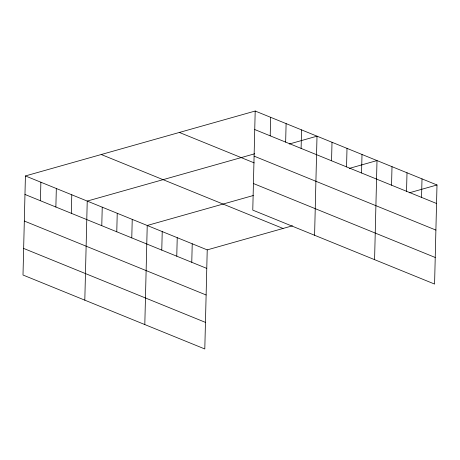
<?xml version="1.0" encoding="UTF-8"?>
<svg xmlns="http://www.w3.org/2000/svg" width="460" height="460" viewBox="0 0 460 460"><rect width="100%" height="100%" fill="white"/><g stroke="black" fill="none" stroke-linecap="round" stroke-linejoin="round"><path stroke-width="0.69" d="M25.421 175.939L23 275.022L204.803 348.967L207.224 249.883L25.421 175.939L255.196 111.032L437 184.977L434.579 284.061L252.776 210.117L255.196 111.032M40.422 200.738L40.877 182.223M55.873 207.023L56.327 188.508M71.329 213.308L71.783 194.793M84.812 300.161L87.233 201.077L254.725 153.772M101.781 225.693L102.235 207.178M116.777 231.794L117.231 213.279M131.778 237.895L132.233 219.38M144.808 324.565L147.229 225.48L253.362 195.5M161.776 250.096L162.225 231.581M176.772 256.197L177.227 237.682M191.774 262.298L192.222 243.783M270.198 135.832L270.652 117.323M285.654 142.123L286.103 123.608M301.104 148.407L301.559 129.892M314.588 235.255L317.009 136.177L289.254 144.014M331.556 160.793L332.011 142.278M346.558 166.894L347.007 148.379M361.554 172.989L362.008 154.48M374.584 259.658L377.004 160.574L349.249 168.417M391.552 185.19L392.006 166.675M406.548 191.291L407.002 172.776M421.55 197.392L422.004 178.877M207.224 249.883L292.479 225.802M409.245 192.82L437 184.977M254.748 129.547L436.546 203.492M254.098 156.136L435.896 230.08M179.371 132.451L254.225 162.898M253.425 183.528L435.229 257.473M101.246 154.52L283.049 228.465M24.966 194.453L206.77 268.398M24.317 221.041L206.12 294.986M23.65 248.434L205.453 322.379"/></g></svg>
